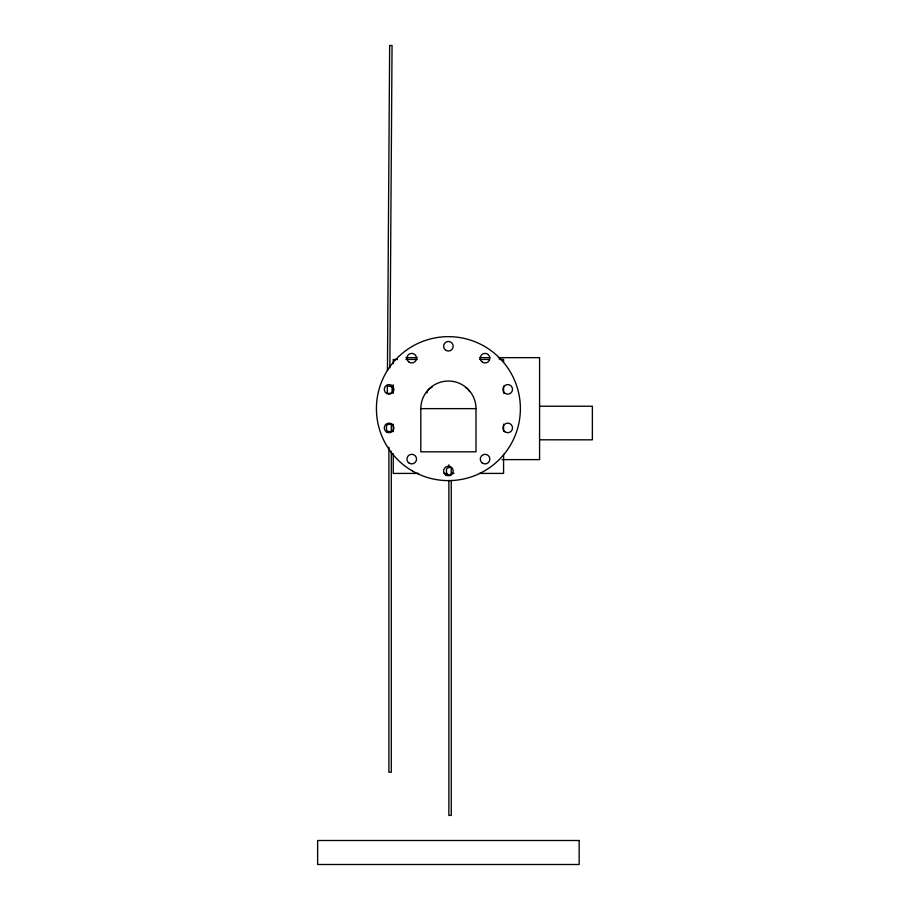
<?xml version="1.0" encoding="UTF-8"?>
<svg xmlns="http://www.w3.org/2000/svg" width="910" height="910" viewBox="0 0 910 910"><rect width="100%" height="100%" fill="white"/><g stroke="black" fill="none" stroke-linecap="round" stroke-linejoin="round"><path stroke-width="1.36" d="M387.444 370.575L389.651 45.5L392.051 45.511L389.867 367.754M405.917 357.653L417.315 357.653M479.559 357.653L489.819 357.653M498.35 357.653L539.573 357.653L539.573 459.618L502.161 459.618M397.465 359.45L393.222 359.45L393.222 363.704M405.951 359.45L417.269 359.45M479.536 359.45L489.432 359.45M499.34 359.45L503.583 359.45L503.583 362.282M539.573 406.235L592.365 406.235L592.365 439.826L539.573 439.814M420.807 408.635L475.998 408.635L475.998 451.826L420.807 451.826L420.807 408.635A27.596 27.596 0 0 1 448.402 381.04A27.596 27.596 0 0 1 475.998 408.635M448.869 467.524L451.269 467.524L451.269 474.713L448.869 474.713A2.4 2.4 0 0 1 446.469 472.324L446.469 469.924A2.4 2.4 0 0 1 448.869 467.524L448.869 464.851M418.691 473.416L393.222 473.416L393.222 453.715M444.16 473.416L446.992 473.416M451.235 473.416L454.067 473.416M479.536 473.416L503.583 473.416L503.583 454.34M503.583 386.181L503.583 393.222M503.583 424.174L503.583 431.203M451.269 480.4L451.269 815.417L448.869 815.417L448.869 480.4M393.222 384.771L393.222 393.222M393.222 424.174L393.222 431.681M391.289 451.405L391.289 772.226L388.888 772.226L388.888 447.151M465.442 387.546A7.2 7.2 0 0 1 469.492 391.596M426.926 392.927A7.2 7.2 0 0 1 432.022 387.319M387.341 386.193L387.296 393.393L389.696 393.404A2.4 2.4 0 0 0 392.108 391.027L392.119 388.627A2.4 2.4 0 0 0 389.742 386.204L387.341 386.193M391.289 424.333L388.888 424.333A2.4 2.4 0 0 0 386.488 426.733L386.488 429.133A2.4 2.4 0 0 0 388.888 431.533L391.289 431.533L391.289 424.333M579.158 840.51L317.635 840.51L317.635 864.5L579.158 864.5L579.158 840.51M412.412 470.971A71.981 71.981 0 0 0 520.384 408.635A71.981 71.981 0 0 0 412.412 346.3A71.981 71.981 0 0 0 412.412 470.971M446.002 350.407A4.8 4.8 0 0 0 453.203 346.255A4.8 4.8 0 0 0 446.002 342.103A4.8 4.8 0 0 0 446.002 350.407M409.182 362.237A4.8 4.8 0 0 0 416.53 358.347A4.8 4.8 0 0 0 409.489 353.933A4.8 4.8 0 0 0 409.182 362.237M386.534 393.427A4.8 4.8 0 0 0 393.871 389.525A4.8 4.8 0 0 0 386.818 385.123A4.8 4.8 0 0 0 386.534 393.427M386.534 431.988A4.8 4.8 0 0 0 393.871 428.075A4.8 4.8 0 0 0 386.818 423.685A4.8 4.8 0 0 0 386.534 431.988M409.136 463.133A4.8 4.8 0 0 0 416.53 459.345A4.8 4.8 0 0 0 409.546 454.829A4.8 4.8 0 0 0 409.136 463.133M446.002 475.168A4.8 4.8 0 0 0 453.203 471.016A4.8 4.8 0 0 0 446.002 466.864A4.8 4.8 0 0 0 446.002 475.168M482.459 463.133A4.8 4.8 0 0 0 489.864 459.357A4.8 4.8 0 0 0 482.891 454.829A4.8 4.8 0 0 0 482.459 463.133M505.221 432A4.8 4.8 0 0 0 512.523 428.041A4.8 4.8 0 0 0 505.437 423.696A4.8 4.8 0 0 0 505.221 432M505.209 393.438A4.8 4.8 0 0 0 512.523 389.503A4.8 4.8 0 0 0 505.448 385.135A4.8 4.8 0 0 0 505.209 393.438M482.516 362.237A4.8 4.8 0 0 0 489.864 358.347A4.8 4.8 0 0 0 482.823 353.922A4.8 4.8 0 0 0 482.516 362.237"/></g></svg>
